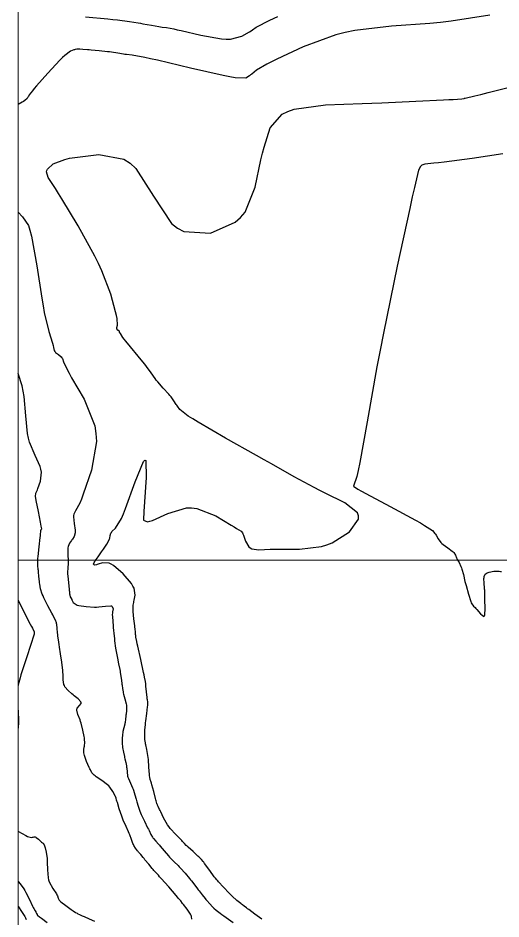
# Model space of a CAD drawing. Header units: metres. Extents: x 837117 to 838477, y 1189012 to 1191015.
# Drawn here: x 837476.5 to 837567.8, y 1189346.1 to 1189516.3 of the extents above; entities that cross this region are included whole.
import ezdxf

# ---------------------------------------------------------------- set-up
doc = ezdxf.new("R2010")
doc.units = ezdxf.units.M
doc.header["$LTSCALE"] = 0.3
doc.layers.add('COORD', color=7, linetype='Continuous', lineweight=20)
doc.layers.add('COTAS 10', color=1, linetype='Continuous')
doc.layers.add('COTAS INT', color=252, linetype='Continuous')

msp = doc.modelspace()

# ---------------------------------------------------------------- linework, layer by layer
at = {"layer": 'COORD'}
msp.add_line((837476.514, 1189413.872), (838476.514, 1189413.872), dxfattribs=at)
msp.add_lwpolyline([(837476.514, 1189013.872), (838476.514, 1189013.872), (838476.514, 1191013.872), (837476.514, 1191013.872)], close=True, dxfattribs=at)
at = {"layer": 'COTAS 10', "elevation": 1620}
for points in [[(837565.675, 1189516.795), (837558.327, 1189515.682), (837556.307, 1189515.441), (837554.295, 1189515.229), (837547.08, 1189514.705), (837540.154, 1189513.909), (837538.322, 1189513.525), (837536.528, 1189513.07), (837530.361, 1189510.838), (837525.411, 1189508.517), (837524.384, 1189508.006), (837523.505, 1189507.552), (837521.575, 1189506.388), (837520.682, 1189505.68), (837520.457, 1189505.514), (837520.242, 1189505.361), (837519.549, 1189504.915), (837517.566, 1189504.982), (837516.539, 1189505.153), (837515.303, 1189505.39), (837509.114, 1189506.795), (837502.835, 1189508.288), (837501.543, 1189508.581), (837500.445, 1189508.821), (837498.095, 1189509.252), (837497.017, 1189509.362), (837496.721, 1189509.399), (837496.426, 1189509.44), (837495.372, 1189509.611), (837494.192, 1189509.799), (837493.819, 1189509.85), (837493.424, 1189509.9), (837491.831, 1189510.077), (837490.31, 1189510.224), (837489.961, 1189510.255), (837489.643, 1189510.282), (837488.756, 1189510.347), (837488.164, 1189510.375), (837488.032, 1189510.379), (837487.914, 1189510.381), (837487.603, 1189510.376), (837487.287, 1189510.31), (837487.165, 1189510.273), (837487.03, 1189510.228), (837486.418, 1189510.002), (837485.333, 1189509.199), (837484.899, 1189508.791), (837484.407, 1189508.303), (837482.145, 1189505.87), (837479.996, 1189503.438), (837479.575, 1189502.95), (837479.229, 1189502.543), (837478.609, 1189501.745), (837478.471, 1189501.471), (837478.429, 1189501.395), (837478.387, 1189501.318), (837478.222, 1189501.037), (837477.783, 1189500.656), (837477.568, 1189500.517), (837477.312, 1189500.362), (837476.514, 1189499.929)], [(837476.514, 1189479.604), (837477.357, 1189478.728), (837478.469, 1189477.09), (837478.764, 1189476.181), (837479.053, 1189475.074), (837480.052, 1189469.433), (837480.989, 1189463.323), (837481.24, 1189461.921), (837481.486, 1189460.644), (837482.344, 1189457.078), (837483.006, 1189454.849), (837483.129, 1189454.415), (837483.226, 1189454.06), (837483.356, 1189453.439), (837483.451, 1189453.268), (837483.526, 1189453.197), (837483.621, 1189453.115), (837484.136, 1189452.734), (837484.682, 1189452.247), (837484.797, 1189452.099), (837484.895, 1189451.946), (837485.117, 1189451.343), (837485.787, 1189449.866), (837486.168, 1189449.161), (837486.633, 1189448.328), (837489.021, 1189444.249), (837491.023, 1189439.208), (837491.246, 1189437.768), (837491.325, 1189436.309), (837490.412, 1189430.88), (837488.825, 1189426.326), (837488.479, 1189425.418), (837488.173, 1189424.664), (837487.403, 1189423.215), (837487.056, 1189422.57), (837487.016, 1189422.323), (837487.001, 1189422.046), (837487.148, 1189420.797), (837487.331, 1189419.54), (837487.338, 1189419.258), (837487.327, 1189419.004), (837487.128, 1189418.325), (837486.799, 1189417.83), (837486.705, 1189417.693), (837486.609, 1189417.556), (837486.255, 1189417.059), (837485.982, 1189416.423), (837485.938, 1189416.198), (837485.908, 1189415.952), (837485.914, 1189414.889), (837485.973, 1189413.779), (837485.976, 1189413.503), (837485.974, 1189413.242), (837485.919, 1189412.415), (837485.878, 1189411.537), (837485.885, 1189411.244), (837485.9, 1189410.928), (837486.021, 1189409.607), (837486.161, 1189408.402), (837486.189, 1189408.159), (837486.212, 1189407.956), (837486.256, 1189407.552), (837486.271, 1189407.41), (837486.276, 1189407.372), (837486.282, 1189407.335), (837486.305, 1189407.206), (837486.352, 1189407.057), (837486.372, 1189407.008), (837486.395, 1189406.954), (837486.506, 1189406.732), (837486.656, 1189406.448), (837486.705, 1189406.356), (837486.756, 1189406.259), (837486.964, 1189405.859), (837487.473, 1189405.477), (837487.713, 1189405.39), (837487.996, 1189405.311), (837489.378, 1189405.096), (837490.955, 1189405.013), (837491.361, 1189405.018), (837491.753, 1189405.035), (837493.061, 1189405.197), (837494.019, 1189405.259), (837494.191, 1189405.213), (837494.323, 1189405.14), (837494.463, 1189404.648), (837494.368, 1189404.081), (837494.351, 1189403.96), (837494.338, 1189403.856), (837494.328, 1189403.61), (837494.368, 1189403.149), (837494.387, 1189402.908), (837494.41, 1189402.618), (837494.522, 1189401.162), (837494.671, 1189399.482), (837494.717, 1189399.051), (837494.766, 1189398.635), (837494.959, 1189397.256), (837495.173, 1189396.016), (837495.233, 1189395.688), (837495.295, 1189395.366), (837495.524, 1189394.257), (837495.739, 1189393.198), (837495.792, 1189392.908), (837495.843, 1189392.619), (837496.001, 1189391.584), (837496.124, 1189390.657), (837496.152, 1189390.435), (837496.177, 1189390.229), (837496.248, 1189389.611), (837496.354, 1189388.998), (837496.402, 1189388.795), (837496.458, 1189388.576), (837496.725, 1189387.667), (837496.964, 1189386.72), (837497.001, 1189386.478), (837497.026, 1189386.245), (837497.011, 1189385.477), (837496.925, 1189384.791), (837496.905, 1189384.61), (837496.886, 1189384.431), (837496.832, 1189383.818), (837496.755, 1189383.215), (837496.722, 1189383.044), (837496.684, 1189382.871), (837496.504, 1189382.228), (837496.326, 1189381.497), (837496.289, 1189381.267), (837496.257, 1189381.025), (837496.189, 1189380.055), (837496.203, 1189379.043), (837496.224, 1189378.775), (837496.252, 1189378.513), (837496.413, 1189377.608), (837496.609, 1189376.78), (837496.659, 1189376.567), (837496.707, 1189376.359), (837496.865, 1189375.665), (837496.991, 1189374.993), (837497.018, 1189374.8), (837497.043, 1189374.603), (837497.106, 1189373.867), (837497.229, 1189373.084), (837497.291, 1189372.858), (837497.366, 1189372.627), (837497.739, 1189371.764), (837498.146, 1189370.883), (837498.243, 1189370.643), (837498.332, 1189370.404), (837498.597, 1189369.553), (837498.823, 1189368.713), (837498.888, 1189368.481), (837498.954, 1189368.249), (837499.201, 1189367.413), (837499.54, 1189366.467), (837499.663, 1189366.166), (837499.8, 1189365.848), (837500.402, 1189364.557), (837501.005, 1189363.323), (837501.142, 1189363.041), (837501.267, 1189362.785), (837501.609, 1189362.076), (837501.907, 1189361.553), (837502.002, 1189361.414), (837502.104, 1189361.279), (837502.521, 1189360.812), (837503.046, 1189360.252), (837503.216, 1189360.058), (837503.396, 1189359.847), (837504.137, 1189358.944), (837504.923, 1189358.008), (837505.131, 1189357.777), (837505.336, 1189357.558), (837506.044, 1189356.866), (837506.772, 1189356.168), (837506.989, 1189355.945), (837507.214, 1189355.709), (837508.081, 1189354.747), (837508.916, 1189353.767), (837509.12, 1189353.519), (837509.312, 1189353.281), (837509.904, 1189352.509), (837510.431, 1189351.797), (837510.58, 1189351.598), (837510.732, 1189351.398), (837511.293, 1189350.668), (837511.862, 1189349.957), (837512.019, 1189349.769), (837512.174, 1189349.585), (837512.73, 1189348.952), (837513.256, 1189348.396), (837513.392, 1189348.261), (837513.523, 1189348.134), (837513.965, 1189347.743), (837514.706, 1189347.182), (837515.026, 1189346.948), (837515.396, 1189346.681), (837517.148, 1189345.431)]]:
    msp.add_lwpolyline(points, dxfattribs=at)
at = {"layer": 'COTAS INT'}
for points, elevation in [([(837489.266, 1189516.473), (837493.502, 1189516.102), (837494.452, 1189516.007), (837495.305, 1189515.916), (837497.584, 1189515.618), (837499.222, 1189515.341), (837499.672, 1189515.262), (837500.12, 1189515.184), (837501.722, 1189514.896), (837503.127, 1189514.652), (837503.45, 1189514.601), (837503.745, 1189514.557), (837504.57, 1189514.457), (837505.953, 1189514.203), (837506.599, 1189514.062), (837507.36, 1189513.89), (837511.055, 1189513.011), (837514.946, 1189512.328), (837515.83, 1189512.279), (837516.63, 1189512.291), (837518.821, 1189512.841), (837520.233, 1189513.678), (837520.543, 1189513.87), (837520.816, 1189514.046), (837521.511, 1189514.539), (837524.12, 1189515.864), (837525.602, 1189516.564)], 1618), ([(837522.565, 1189346.058), (837521.244, 1189347.011), (837520.122, 1189347.865), (837519.889, 1189348.042), (837519.689, 1189348.192), (837519.248, 1189348.519), (837518.902, 1189348.782), (837518.763, 1189348.892), (837518.605, 1189349.018), (837517.876, 1189349.608), (837516.969, 1189350.412), (837516.699, 1189350.673), (837516.42, 1189350.95), (837515.341, 1189352.09), (837514.419, 1189353.108), (837514.238, 1189353.308), (837514.09, 1189353.473), (837513.824, 1189353.774), (837513.596, 1189354.084), (837513.471, 1189354.254), (837513.319, 1189354.461), (837512.55, 1189355.516), (837511.766, 1189356.585), (837511.606, 1189356.802), (837511.47, 1189356.983), (837511.184, 1189357.353), (837510.862, 1189357.667), (837510.704, 1189357.813), (837510.517, 1189357.986), (837509.589, 1189358.825), (837508.655, 1189359.674), (837508.464, 1189359.852), (837508.302, 1189360.005), (837507.961, 1189360.355), (837507.616, 1189360.728), (837507.452, 1189360.896), (837507.258, 1189361.092), (837506.312, 1189362.033), (837505.269, 1189363.202), (837505.014, 1189363.541), (837504.774, 1189363.888), (837504.029, 1189365.197), (837503.479, 1189366.345), (837503.361, 1189366.59), (837503.258, 1189366.804), (837503.012, 1189367.312), (837502.882, 1189367.591), (837502.853, 1189367.659), (837502.826, 1189367.724), (837502.753, 1189367.928), (837502.629, 1189368.38), (837502.57, 1189368.602), (837502.501, 1189368.865), (837502.162, 1189370.162), (837501.813, 1189371.464), (837501.737, 1189371.73), (837501.671, 1189371.955), (837501.508, 1189372.425), (837501.407, 1189372.905), (837501.38, 1189373.135), (837501.353, 1189373.409), (837501.26, 1189374.75), (837501.143, 1189376.245), (837501.102, 1189376.615), (837501.057, 1189376.967), (837500.861, 1189378.08), (837500.669, 1189378.972), (837500.627, 1189379.185), (837500.589, 1189379.382), (837500.492, 1189379.968), (837500.452, 1189380.541), (837500.45, 1189380.73), (837500.452, 1189380.932), (837500.494, 1189381.769), (837500.59, 1189382.813), (837500.627, 1189383.144), (837500.667, 1189383.494), (837500.848, 1189384.913), (837501.004, 1189386.187), (837501.029, 1189386.446), (837501.046, 1189386.664), (837501.039, 1189387.114), (837500.966, 1189387.514), (837500.94, 1189387.701), (837500.913, 1189387.921), (837500.793, 1189388.991), (837500.679, 1189390.077), (837500.654, 1189390.308), (837500.631, 1189390.508), (837500.576, 1189390.976), (837500.418, 1189391.777), (837500.332, 1189392.187), (837500.227, 1189392.679), (837499.693, 1189395.135), (837499.156, 1189397.598), (837499.049, 1189398.095), (837498.961, 1189398.511), (837498.793, 1189399.343), (837498.746, 1189399.673), (837498.735, 1189399.773), (837498.723, 1189399.876), (837498.688, 1189400.278), (837498.625, 1189400.926), (837498.597, 1189401.184), (837498.565, 1189401.476), (837498.409, 1189402.815), (837498.274, 1189404.152), (837498.255, 1189404.443), (837498.243, 1189404.699), (837498.268, 1189405.34), (837498.374, 1189405.89), (837498.413, 1189406.09), (837498.457, 1189406.311), (837498.654, 1189407.279), (837498.441, 1189408.565), (837498.228, 1189408.985), (837497.947, 1189409.434), (837496.374, 1189411.286), (837494.556, 1189412.847), (837494.121, 1189413.111), (837493.716, 1189413.303), (837492.498, 1189413.389), (837491.645, 1189413.08), (837491.47, 1189413.023), (837491.321, 1189412.978), (837491.003, 1189412.918), (837490.883, 1189412.964), (837490.859, 1189412.986), (837490.839, 1189413.013), (837490.801, 1189413.141), (837490.923, 1189413.447), (837491.005, 1189413.585), (837491.107, 1189413.747), (837491.647, 1189414.523), (837492.307, 1189415.449), (837492.484, 1189415.705), (837492.66, 1189415.96), (837493.273, 1189416.88), (837493.74, 1189417.688), (837493.823, 1189417.873), (837493.885, 1189418.04), (837493.942, 1189418.505), (837494.05, 1189418.94), (837494.145, 1189419.089), (837494.269, 1189419.25), (837494.948, 1189419.936), (837496.039, 1189421.744), (837496.422, 1189422.613), (837496.839, 1189423.641), (837498.638, 1189428.684), (837500.191, 1189432.503), (837500.453, 1189432.76), (837500.643, 1189432.669), (837500.722, 1189429.449), (837500.409, 1189424.879), (837500.352, 1189423.937), (837500.307, 1189423.136), (837500.25, 1189421.41), (837500.963, 1189421.113), (837501.403, 1189421.213), (837501.949, 1189421.39), (837504.796, 1189422.688), (837508.336, 1189423.722), (837509.318, 1189423.733), (837510.301, 1189423.625), (837513.856, 1189422.241), (837516.759, 1189420.484), (837517.331, 1189420.141), (837517.803, 1189419.86), (837518.667, 1189419.36), (837518.917, 1189419.013), (837519, 1189418.827), (837519.09, 1189418.603), (837519.467, 1189417.469), (837520.109, 1189416.377), (837520.367, 1189416.179), (837520.659, 1189416.026), (837522, 1189415.849), (837524.13, 1189415.94), (837524.92, 1189415.956), (837525.795, 1189415.967), (837529.678, 1189415.973), (837533.839, 1189416.459), (837534.889, 1189416.773), (837535.896, 1189417.165), (837539.166, 1189419.228), (837540.844, 1189421.633), (837540.847, 1189422.241), (837540.65, 1189422.823), (837538.272, 1189424.716), (837534.563, 1189426.52), (837533.527, 1189427.047), (837532.486, 1189427.585), (837528.696, 1189429.627), (837524.386, 1189432.032), (837523.019, 1189432.8), (837521.576, 1189433.611), (837515.735, 1189436.908), (837510.553, 1189439.916), (837509.526, 1189440.545), (837508.675, 1189441.086), (837507.073, 1189442.302), (837506.631, 1189442.942), (837506.512, 1189443.119), (837506.394, 1189443.296), (837505.981, 1189443.934), (837505.427, 1189444.695), (837505.22, 1189444.949), (837504.99, 1189445.223), (837503.968, 1189446.369), (837502.899, 1189447.578), (837502.64, 1189447.892), (837502.397, 1189448.196), (837501.654, 1189449.219), (837500.772, 1189450.435), (837500.442, 1189450.861), (837500.074, 1189451.326), (837496.901, 1189455.215), (837496.596, 1189455.603), (837496.344, 1189455.934), (837495.872, 1189456.65), (837495.714, 1189456.96), (837495.661, 1189457.035), (837495.603, 1189457.106), (837495.361, 1189457.322), (837495.187, 1189457.582), (837495.172, 1189457.68), (837495.173, 1189457.789), (837495.296, 1189458.279), (837495.234, 1189459.515), (837495.118, 1189460.096), (837494.959, 1189460.78), (837494.025, 1189464.11), (837492.343, 1189468.521), (837491.711, 1189469.885), (837491.008, 1189471.312), (837487.869, 1189476.985), (837484.811, 1189482.085), (837484.157, 1189483.152), (837483.588, 1189484.068), (837482.233, 1189486.128), (837481.879, 1189487.183), (837481.942, 1189487.465), (837482.074, 1189487.744), (837483.132, 1189488.714), (837485.374, 1189489.563), (837486.253, 1189489.765), (837487.244, 1189489.952), (837491.755, 1189490.508), (837496.531, 1189489.576), (837497.689, 1189488.824), (837498.775, 1189487.859), (837502.102, 1189482.593), (837505.495, 1189477.471), (837506.622, 1189476.597), (837507.831, 1189475.958), (837512.877, 1189475.616), (837517.569, 1189477.681), (837518.555, 1189478.559), (837519.405, 1189479.572), (837521.343, 1189484.336), (837522.412, 1189489.479), (837522.714, 1189490.729), (837523.019, 1189491.903), (837524.143, 1189495.519), (837526.441, 1189498.083), (837527.487, 1189498.594), (837528.71, 1189499.02), (837534.605, 1189499.84), (837541.516, 1189500.106), (837543.38, 1189500.182), (837545.221, 1189500.259), (837551.691, 1189500.547), (837556.868, 1189500.8), (837557.894, 1189500.855), (837558.745, 1189500.903), (837560.346, 1189501.025), (837560.721, 1189501.085), (837560.798, 1189501.095), (837560.863, 1189501.102), (837561.001, 1189501.103), (837562.828, 1189501.543), (837563.958, 1189501.827), (837565.359, 1189502.182), (837572.672, 1189504.049)], 1622), ([(837568.124, 1189490.607), (837562.299, 1189489.741), (837557.016, 1189489.065), (837555.958, 1189488.935), (837555.075, 1189488.828), (837553.345, 1189488.648), (837552.812, 1189488.465), (837552.684, 1189488.357), (837552.564, 1189488.225), (837552.202, 1189487.542), (837551.393, 1189484.245), (837550.993, 1189482.465), (837550.515, 1189480.308), (837548.153, 1189469.387), (837545.539, 1189456.747), (837544.903, 1189453.507), (837544.304, 1189450.379), (837542.461, 1189440.019), (837541.101, 1189432.293), (837540.808, 1189430.825), (837540.551, 1189429.648), (837539.923, 1189427.823), (837540.743, 1189427.28), (837541.399, 1189426.912), (837542.24, 1189426.448), (837546.826, 1189423.986), (837551.579, 1189421.418), (837552.526, 1189420.887), (837553.313, 1189420.435), (837554.821, 1189419.455), (837555.27, 1189418.933), (837555.389, 1189418.77), (837555.506, 1189418.598), (837555.911, 1189417.909), (837556.422, 1189417.191), (837556.606, 1189417.001), (837556.809, 1189416.814), (837557.697, 1189416.173), (837558.536, 1189415.586), (837558.709, 1189415.434), (837558.855, 1189415.287), (837559.167, 1189414.795), (837559.357, 1189414.303), (837559.425, 1189414.155), (837559.502, 1189414.003), (837559.836, 1189413.413), (837560.193, 1189412.685), (837560.283, 1189412.446), (837560.369, 1189412.191), (837560.648, 1189411.131), (837560.948, 1189409.861), (837561.048, 1189409.473), (837561.154, 1189409.068), (837561.598, 1189407.474), (837562.041, 1189406.089), (837562.147, 1189405.817), (837562.245, 1189405.592), (837562.54, 1189405.182), (837562.895, 1189404.897), (837563.031, 1189404.752), (837563.184, 1189404.578), (837563.874, 1189403.709), (837564.498, 1189403.228), (837564.609, 1189403.299), (837564.694, 1189403.459), (837564.775, 1189404.771), (837564.705, 1189406.366), (837564.693, 1189406.704), (837564.685, 1189406.997), (837564.684, 1189407.679), (837564.681, 1189408.195), (837564.672, 1189408.383), (837564.659, 1189408.59), (837564.58, 1189409.503), (837564.543, 1189410.401), (837564.557, 1189410.599), (837564.58, 1189410.776), (837564.751, 1189411.232), (837565.154, 1189411.503), (837565.323, 1189411.564), (837565.518, 1189411.618), (837566.432, 1189411.758), (837567.413, 1189411.769), (837567.649, 1189411.741), (837567.871, 1189411.699)], 1624), ([(837509.374, 1189346.059), (837509.315, 1189346.586), (837509.231, 1189346.781), (837509.117, 1189346.997), (837508.457, 1189347.954), (837507.755, 1189348.857), (837507.613, 1189349.039), (837507.259, 1189349.501), (837506.857, 1189349.978), (837506.634, 1189350.236), (837506.363, 1189350.55), (837504.979, 1189352.141), (837503.565, 1189353.751), (837503.274, 1189354.077), (837503.027, 1189354.351), (837502.499, 1189354.907), (837502.153, 1189355.272), (837502.02, 1189355.426), (837501.871, 1189355.602), (837501.199, 1189356.425), (837500.496, 1189357.296), (837500.327, 1189357.502), (837500.169, 1189357.693), (837499.693, 1189358.254), (837499.299, 1189358.72), (837499.194, 1189358.85), (837499.09, 1189358.981), (837498.728, 1189359.457), (837498.394, 1189360.004), (837498.308, 1189360.18), (837498.224, 1189360.365), (837497.944, 1189361.122), (837497.627, 1189362.001), (837497.52, 1189362.264), (837497.405, 1189362.535), (837496.918, 1189363.585), (837496.394, 1189364.766), (837496.255, 1189365.119), (837496.119, 1189365.484), (837495.649, 1189366.898), (837495.278, 1189368.118), (837495.205, 1189368.361), (837495.145, 1189368.562), (837495.033, 1189368.944), (837494.925, 1189369.2), (837494.867, 1189369.321), (837494.798, 1189369.465), (837494.447, 1189370.164), (837493.861, 1189370.997), (837493.643, 1189371.223), (837493.401, 1189371.449), (837492.325, 1189372.25), (837491.289, 1189372.954), (837491.073, 1189373.117), (837490.886, 1189373.268), (837490.464, 1189373.7), (837490.177, 1189374.237), (837490.075, 1189374.453), (837489.964, 1189374.699), (837489.482, 1189375.832), (837489.065, 1189376.987), (837488.995, 1189377.246), (837488.945, 1189377.479), (837488.927, 1189378.103), (837489.024, 1189378.573), (837489.045, 1189378.709), (837489.065, 1189378.848), (837489.117, 1189379.371), (837489.085, 1189380.07), (837489.052, 1189380.319), (837489.008, 1189380.593), (837488.76, 1189381.782), (837488.427, 1189383.052), (837488.329, 1189383.375), (837488.228, 1189383.687), (837487.844, 1189384.713), (837487.641, 1189385.548), (837487.654, 1189385.739), (837487.698, 1189385.913), (837488.107, 1189386.397), (837488.443, 1189386.815), (837488.441, 1189386.948), (837488.397, 1189387.088), (837487.893, 1189387.654), (837487.126, 1189388.273), (837486.917, 1189388.446), (837486.709, 1189388.62), (837485.969, 1189389.258), (837485.385, 1189389.954), (837485.275, 1189390.165), (837485.189, 1189390.385), (837485.065, 1189391.245), (837485.034, 1189392.311), (837485.006, 1189392.66), (837484.97, 1189393.032), (837484.769, 1189394.573), (837484.528, 1189396.185), (837484.466, 1189396.602), (837484.407, 1189397.008), (837484.211, 1189398.367), (837484.056, 1189399.548), (837484.023, 1189399.84), (837483.995, 1189400.117), (837483.925, 1189400.992), (837483.846, 1189401.706), (837483.81, 1189401.881), (837483.769, 1189402.047), (837483.571, 1189402.564), (837483.208, 1189403.252), (837483.063, 1189403.526), (837482.898, 1189403.836), (837482.142, 1189405.256), (837481.398, 1189406.75), (837481.241, 1189407.108), (837481.105, 1189407.441), (837480.791, 1189408.44), (837480.634, 1189409.307), (837480.597, 1189409.556), (837480.563, 1189409.81), (837480.462, 1189410.763), (837480.38, 1189411.68), (837480.358, 1189411.912), (837480.336, 1189412.133), (837480.257, 1189412.854), (837480.247, 1189413.796), (837480.268, 1189414.157), (837480.299, 1189414.562), (837480.496, 1189416.388), (837480.705, 1189418.118), (837480.744, 1189418.463), (837480.775, 1189418.748), (837480.816, 1189419.295), (837480.815, 1189419.442), (837480.819, 1189419.476), (837480.825, 1189419.507), (837480.863, 1189419.594), (837480.912, 1189419.663), (837480.938, 1189419.701), (837480.983, 1189419.769), (837480.914, 1189420.319), (837480.854, 1189420.642), (837480.777, 1189421.039), (837480.354, 1189423.089), (837479.951, 1189425.152), (837479.887, 1189425.557), (837479.843, 1189425.89), (837479.859, 1189426.493), (837480.086, 1189426.922), (837480.177, 1189427.145), (837480.279, 1189427.413), (837480.749, 1189428.76), (837480.931, 1189430.512), (837480.853, 1189431.035), (837480.719, 1189431.576), (837479.768, 1189433.666), (837478.699, 1189436.146), (837478.49, 1189436.932), (837478.319, 1189437.762), (837478.015, 1189441.116), (837477.685, 1189444.758), (837477.497, 1189445.769), (837477.267, 1189446.781), (837476.514, 1189449.125)], 1618), ([(837476.514, 1189406.308), (837477.609, 1189404.095), (837478.819, 1189401.807), (837479.051, 1189401.36), (837479.238, 1189400.993), (837479.541, 1189400.343), (837479.553, 1189400.228), (837479.557, 1189400.199), (837479.56, 1189400.172), (837479.575, 1189400.084), (837479.582, 1189400.006), (837479.58, 1189399.964), (837479.563, 1189399.889), (837478.156, 1189395.598), (837477.254, 1189392.793), (837477.066, 1189392.186), (837476.904, 1189391.654), (837476.544, 1189390.346), (837476.514, 1189390.169)], 1616), ([(837476.514, 1189385.547), (837476.532, 1189385.139), (837476.581, 1189383.683), (837476.586, 1189383.368), (837476.588, 1189383.09), (837476.563, 1189382.404), (837476.514, 1189382.105)], 1616), ([(837476.514, 1189362.64), (837476.577, 1189362.606), (837478.007, 1189361.84), (837478.298, 1189361.7), (837478.545, 1189361.592), (837479.056, 1189361.462), (837479.264, 1189361.533), (837479.37, 1189361.57), (837479.548, 1189361.631), (837479.775, 1189361.591), (837479.858, 1189361.546), (837479.951, 1189361.486), (837480.361, 1189361.145), (837480.764, 1189360.778), (837480.851, 1189360.701), (837480.929, 1189360.635), (837481.125, 1189360.487), (837481.247, 1189360.395), (837481.278, 1189360.365), (837481.309, 1189360.333), (837481.41, 1189360.201), (837481.53, 1189359.881), (837481.572, 1189359.73), (837481.618, 1189359.553), (837481.816, 1189358.689), (837481.99, 1189357.548), (837482.021, 1189357.196), (837482.044, 1189356.827), (837482.065, 1189355.367), (837482.206, 1189353.877), (837482.304, 1189353.491), (837482.429, 1189353.116), (837483.095, 1189351.857), (837483.756, 1189350.855), (837483.878, 1189350.643), (837483.974, 1189350.459), (837484.098, 1189350.03), (837484.289, 1189349.665), (837484.427, 1189349.522), (837484.601, 1189349.36), (837485.538, 1189348.625), (837486.537, 1189347.906), (837486.751, 1189347.755), (837486.938, 1189347.625), (837487.388, 1189347.33), (837487.672, 1189347.172), (837487.754, 1189347.129), (837487.838, 1189347.087), (837488.154, 1189346.935), (837488.633, 1189346.717), (837488.819, 1189346.632), (837489.029, 1189346.538), (837489.981, 1189346.108), (837490.947, 1189345.689)], 1616), ([(837476.514, 1189353.183), (837476.931, 1189352.712), (837477.615, 1189351.764), (837477.806, 1189351.455), (837477.997, 1189351.126), (837478.692, 1189349.771), (837479.279, 1189348.541), (837479.403, 1189348.29), (837479.509, 1189348.079), (837479.752, 1189347.639), (837479.875, 1189347.447), (837479.906, 1189347.391), (837479.935, 1189347.334), (837480.028, 1189347.118), (837480.114, 1189346.925), (837480.138, 1189346.883), (837480.163, 1189346.845), (837480.254, 1189346.746), (837480.577, 1189346.506), (837480.748, 1189346.378), (837480.955, 1189346.224), (837481.994, 1189345.446)], 1614), ([(837476.514, 1189348.522), (837476.606, 1189348.369), (837477.196, 1189347.486), (837477.782, 1189346.567), (837477.928, 1189346.3), (837478.067, 1189346.028)], 1612)]:
    msp.add_lwpolyline(points, dxfattribs=dict(at, elevation=elevation))

doc.saveas('drawing.dxf')
